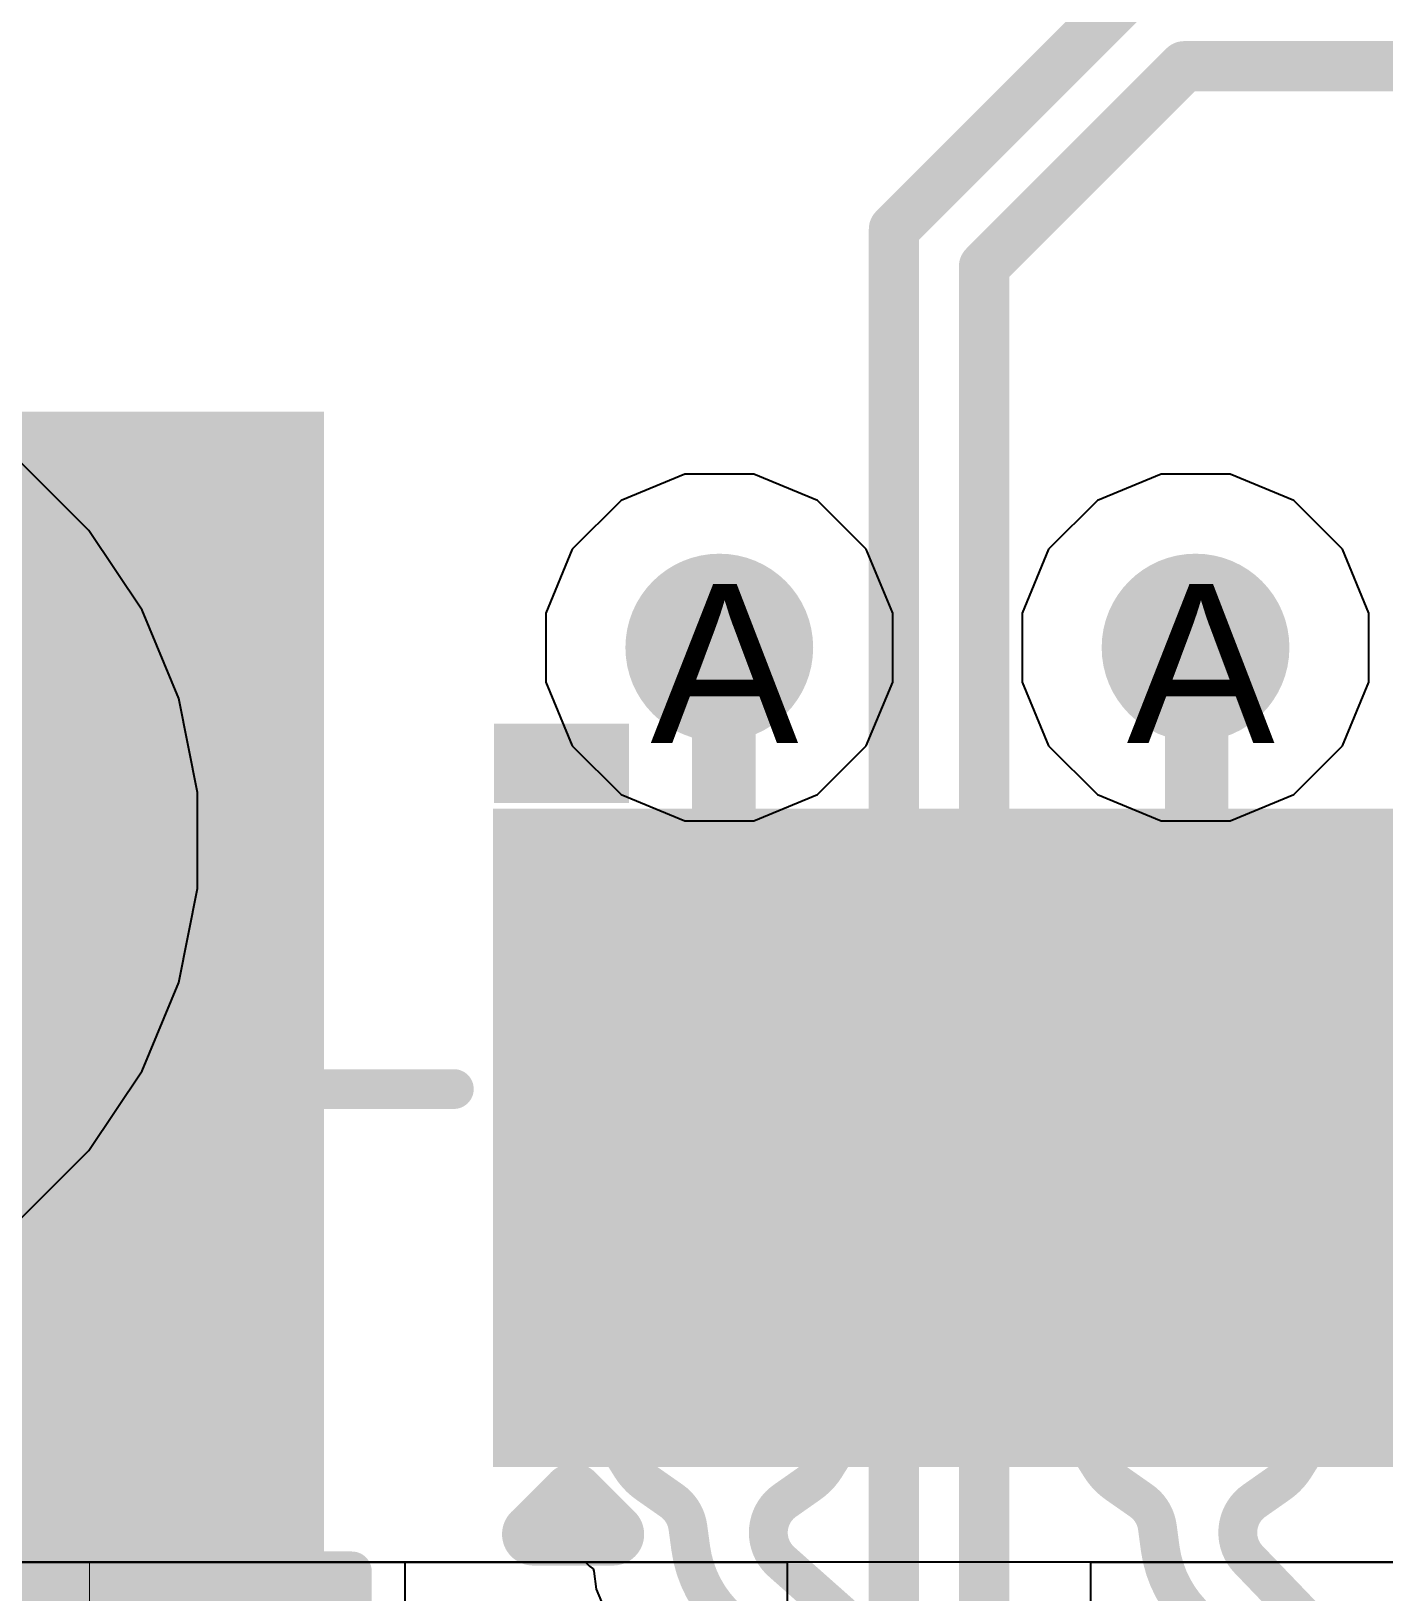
# Model space of a CAD drawing. Header units: inches. Extents: x 0 to 208, y 0 to 213.
# Drawn here: x 2.0308 to 2.201, y 3.8978 to 4.0941 of the extents above; entities that cross this region are included whole.
import ezdxf

# ---------------------------------------------------------------- set-up
doc = ezdxf.new("R2010")
doc.units = ezdxf.units.IN
doc.header["$MEASUREMENT"] = 0
for name, color, linetype in [('Bottom Layer', 5, 'Continuous'), ('Bottom Overlay', 54, 'Continuous'), ('Bottom Paste', 16, 'Continuous'), ('Bottom Solder', 6, 'Continuous'), ('Drill Drawing', 1, 'Continuous'), ('L2_GND1', 16, 'Continuous'), ('L3_SIG1', 76, 'Continuous'), ('L4_PWR', 90, 'Continuous'), ('L5_GND2', 156, 'Continuous'), ('L6_SIG2', 130, 'Continuous'), ('L7_GND3', 216, 'Continuous'), ('Multi-Layer', 9, 'Continuous'), ('Top Layer', 1, 'Continuous'), ('Top Overlay', 2, 'Continuous'), ('Top Paste', 8, 'Continuous'), ('Top Solder', 216, 'Continuous'), ('Via Holes', 16, 'Continuous')]:
    doc.layers.add(name, color=color, linetype=linetype)
doc.styles.add('Arial', font='', dxfattribs={"height": 0.2})
doc.styles.get('Arial').set_extended_font_data('Arial')

# ---------------------------------------------------------------- blocks, each defined once
blk = doc.blocks.new('10029449_111RLF_7')
at = {"layer": 'Bottom Layer'}
h = blk.add_hatch(color=5, dxfattribs=at)
edge = h.paths.add_edge_path()
edge.add_arc((0.28543, 0.07874), 0.05118, 0, 360)
at = {"layer": 'Bottom Solder'}
h = blk.add_hatch(color=6, dxfattribs=at)
edge = h.paths.add_edge_path()
edge.add_arc((0.28543, 0.07874), 0.05518, 0, 360)
at = {"layer": 'L2_GND1'}
h = blk.add_hatch(color=16, dxfattribs=at)
edge = h.paths.add_edge_path()
edge.add_arc((0.28543, 0.07874), 0.05118, 0, 360)
at = {"layer": 'L3_SIG1'}
h = blk.add_hatch(color=76, dxfattribs=at)
edge = h.paths.add_edge_path()
edge.add_arc((0.28543, 0.07874), 0.05118, 0, 360)
at = {"layer": 'L4_PWR'}
h = blk.add_hatch(color=90, dxfattribs=at)
edge = h.paths.add_edge_path()
edge.add_arc((0.28543, 0.07874), 0.05118, 0, 360)
at = {"layer": 'L5_GND2'}
h = blk.add_hatch(color=156, dxfattribs=at)
edge = h.paths.add_edge_path()
edge.add_arc((0.28543, 0.07874), 0.05118, 0, 360)
at = {"layer": 'L6_SIG2'}
h = blk.add_hatch(color=130, dxfattribs=at)
edge = h.paths.add_edge_path()
edge.add_arc((0.28543, 0.07874), 0.05118, 0, 360)
at = {"layer": 'L7_GND3'}
h = blk.add_hatch(color=216, dxfattribs=at)
edge = h.paths.add_edge_path()
edge.add_arc((0.28543, 0.07874), 0.05118, 0, 360)
at = {"layer": 'Multi-Layer'}
h = blk.add_hatch(color=9, dxfattribs=at)
edge = h.paths.add_edge_path()
edge.add_arc((0.28543, 0.07874), 0.05118, 0, 360)
at = {"layer": 'Top Layer'}
for points in [[(0.07283, 0.15354), (0.08465, 0.15354), (0.08465, 0.07874), (0.07283, 0.07874)], [(0.09252, 0.15354), (0.10433, 0.15354), (0.10433, 0.07874), (0.09252, 0.07874)], [(0.1122, 0.15354), (0.12402, 0.15354), (0.12402, 0.07874), (0.1122, 0.07874)], [(0.13189, 0.15354), (0.1437, 0.15354), (0.1437, 0.07874), (0.13189, 0.07874)], [(0.15157, 0.15354), (0.16339, 0.15354), (0.16339, 0.07874), (0.15157, 0.07874)], [(0.17126, 0.15354), (0.18307, 0.15354), (0.18307, 0.07874), (0.17126, 0.07874)]]:
    blk.add_hatch(color=1, dxfattribs=at).paths.add_polyline_path(points)
h = blk.add_hatch(color=1, dxfattribs=at)
edge = h.paths.add_edge_path()
edge.add_arc((0.28543, 0.07874), 0.05118, 0, 360)
at = {"layer": 'Top Overlay'}
blk.add_hatch(color=2, dxfattribs=at).paths.add_polyline_path([(0.16997, 0.06404), (0.18697, 0.06404), (0.18697, 0.07404), (0.16997, 0.07404)])
at = {"layer": 'Top Paste'}
for points in [[(0.07283, 0.15354), (0.08465, 0.15354), (0.08465, 0.07874), (0.07283, 0.07874)], [(0.09252, 0.15354), (0.10433, 0.15354), (0.10433, 0.07874), (0.09252, 0.07874)], [(0.1122, 0.15354), (0.12402, 0.15354), (0.12402, 0.07874), (0.1122, 0.07874)], [(0.13189, 0.15354), (0.1437, 0.15354), (0.1437, 0.07874), (0.13189, 0.07874)], [(0.15157, 0.15354), (0.16339, 0.15354), (0.16339, 0.07874), (0.15157, 0.07874)], [(0.17126, 0.15354), (0.18307, 0.15354), (0.18307, 0.07874), (0.17126, 0.07874)]]:
    blk.add_hatch(color=8, dxfattribs=at).paths.add_polyline_path(points)
at = {"layer": 'Top Solder'}
for points in [[(0.06883, 0.15754), (0.08865, 0.15754), (0.08865, 0.07474), (0.06883, 0.07474)], [(0.08852, 0.15754), (0.10833, 0.15754), (0.10833, 0.07474), (0.08852, 0.07474)], [(0.1082, 0.15754), (0.12802, 0.15754), (0.12802, 0.07474), (0.1082, 0.07474)], [(0.12789, 0.15754), (0.1477, 0.15754), (0.1477, 0.07474), (0.12789, 0.07474)], [(0.14757, 0.15754), (0.16739, 0.15754), (0.16739, 0.07474), (0.14757, 0.07474)], [(0.16726, 0.15754), (0.18707, 0.15754), (0.18707, 0.07474), (0.16726, 0.07474)]]:
    blk.add_hatch(color=216, dxfattribs=at).paths.add_polyline_path(points)
h = blk.add_hatch(color=216, dxfattribs=at)
edge = h.paths.add_edge_path()
edge.add_arc((0.28543, 0.07874), 0.05518, 0, 360)
at = {"layer": 'Top Overlay'}
for points in [[(0.182, 0.166, 0.00787, 0.00787, 0), (0.172, 0.166, 0.00787, 0.00787, 0)], [(0.177, 0.161, 0.00787, 0.00787, 0), (0.172, 0.166, 0.00787, 0.00787, 0)], [(0.182, 0.166, 0.00787, 0.00787, 0), (0.177, 0.161, 0.00787, 0.00787, 0)], [(0.233, 0.11, 0.005, 0.005, 0), (0.192, 0.11, 0.005, 0.005, 0)]]:
    blk.add_lwpolyline(points, format="xyseb", dxfattribs=at)
for points in [[(0.17003, 0.166, 0.00394, 0.00394, 1), (0.17397, 0.166, 0.00394, 0.00394, 1)], [(0.17003, 0.166, 0.00394, 0.00394, 1), (0.17397, 0.166, 0.00394, 0.00394, 1)], [(0.18003, 0.166, 0.00394, 0.00394, 1), (0.18397, 0.166, 0.00394, 0.00394, 1)], [(0.18003, 0.166, 0.00394, 0.00394, 1), (0.18397, 0.166, 0.00394, 0.00394, 1)], [(0.17503, 0.161, 0.00394, 0.00394, 1), (0.17897, 0.161, 0.00394, 0.00394, 1)], [(0.17503, 0.161, 0.00394, 0.00394, 1), (0.17897, 0.161, 0.00394, 0.00394, 1)], [(0.19075, 0.11, 0.0025, 0.0025, 1), (0.19325, 0.11, 0.0025, 0.0025, 1)], [(0.23175, 0.11, 0.0025, 0.0025, 1), (0.23425, 0.11, 0.0025, 0.0025, 1)]]:
    blk.add_lwpolyline(points, format="xyseb", close=True, dxfattribs=at)
blk = doc.blocks.new('RES_0402_B_496')
at = {"layer": 'Bottom Layer'}
for points in [[(-0.0095, 0.0125), (-0.0095, -0.0125), (-0.0275, -0.0125), (-0.0275, 0.0125)], [(0.0275, 0.0125), (0.0275, -0.0125), (0.0095, -0.0125), (0.0095, 0.0125)]]:
    blk.add_hatch(color=5, dxfattribs=at).paths.add_polyline_path(points)
at = {"layer": 'Bottom Paste'}
for points in [[(-0.0095, 0.0125), (-0.0095, -0.0125), (-0.0275, -0.0125), (-0.0275, 0.0125)], [(0.0275, 0.0125), (0.0275, -0.0125), (0.0095, -0.0125), (0.0095, 0.0125)]]:
    blk.add_hatch(color=16, dxfattribs=at).paths.add_polyline_path(points)
at = {"layer": 'Bottom Solder'}
for points in [[(-0.00733, 0.01466), (-0.00733, -0.01467), (-0.02966, -0.01467), (-0.02966, 0.01466)], [(0.02967, 0.01466), (0.02967, -0.01467), (0.00734, -0.01467), (0.00734, 0.01466)]]:
    blk.add_hatch(color=6, dxfattribs=at).paths.add_polyline_path(points)
at = {"layer": 'Bottom Overlay'}
for points in [[(-0.031, 0.016, 0.005, 0.005, 0), (-0.031, -0.016, 0.005, 0.005, 0)], [(-0.031, 0.016, 0.005, 0.005, 0), (0.031, 0.016, 0.005, 0.005, 0)], [(0.031, 0.016, 0.005, 0.005, 0), (0.031, -0.016, 0.005, 0.005, 0)], [(-0.032, 0.017, 0.000127, 0.000127, 0), (0.032, 0.017, 0.000127, 0.000127, 0)], [(-0.031, -0.016, 0.005, 0.005, 0), (0.031, -0.016, 0.005, 0.005, 0)]]:
    blk.add_lwpolyline(points, format="xyseb", dxfattribs=at)
for points in [[(-0.03225, 0.016, 0.0025, 0.0025, 1), (-0.02975, 0.016, 0.0025, 0.0025, 1)], [(-0.03225, 0.016, 0.0025, 0.0025, 1), (-0.02975, 0.016, 0.0025, 0.0025, 1)], [(0.02975, 0.016, 0.0025, 0.0025, 1), (0.03225, 0.016, 0.0025, 0.0025, 1)], [(0.02975, 0.016, 0.0025, 0.0025, 1), (0.03225, 0.016, 0.0025, 0.0025, 1)], [(-0.03203, 0.017, 0.0000635, 0.0000635, 1), (-0.03197, 0.017, 0.0000635, 0.0000635, 1)], [(0.03197, 0.017, 0.0000635, 0.0000635, 1), (0.03203, 0.017, 0.0000635, 0.0000635, 1)], [(-0.03225, -0.016, 0.0025, 0.0025, 1), (-0.02975, -0.016, 0.0025, 0.0025, 1)], [(-0.03225, -0.016, 0.0025, 0.0025, 1), (-0.02975, -0.016, 0.0025, 0.0025, 1)], [(0.02975, -0.016, 0.0025, 0.0025, 1), (0.03225, -0.016, 0.0025, 0.0025, 1)], [(0.02975, -0.016, 0.0025, 0.0025, 1), (0.03225, -0.016, 0.0025, 0.0025, 1)]]:
    blk.add_lwpolyline(points, format="xyseb", close=True, dxfattribs=at)

msp = doc.modelspace()

# ---------------------------------------------------------------- hatches: boundary and pattern name
at = {"layer": 'Bottom Layer'}
msp.add_hatch(color=5, dxfattribs=at).paths.add_polyline_path([(2.06767, 4.04622), (1.93939, 4.04622), (1.93939, 3.87884), (2.06767, 3.87884)])
h = msp.add_hatch(color=5, dxfattribs=at)
edge = h.paths.add_edge_path()
edge.add_arc((2.11739, 4.01653), 0.01181, 0, 360)
h = msp.add_hatch(color=5, dxfattribs=at)
edge = h.paths.add_edge_path()
edge.add_arc((2.1773, 4.01653), 0.01181, 0, 360)
at = {"layer": 'L2_GND1'}
h = msp.add_hatch(color=16, dxfattribs=at)
edge = h.paths.add_edge_path()
edge.add_arc((2.11739, 4.01653), 0.01181, 0, 360)
h = msp.add_hatch(color=16, dxfattribs=at)
edge = h.paths.add_edge_path()
edge.add_arc((2.1773, 4.01653), 0.01181, 0, 360)
at = {"layer": 'L3_SIG1'}
h = msp.add_hatch(color=76, dxfattribs=at)
edge = h.paths.add_edge_path()
edge.add_arc((2.11739, 4.01653), 0.01181, 0, 360)
h = msp.add_hatch(color=76, dxfattribs=at)
edge = h.paths.add_edge_path()
edge.add_arc((2.1773, 4.01653), 0.01181, 0, 360)
at = {"layer": 'L4_PWR'}
h = msp.add_hatch(color=90, dxfattribs=at)
edge = h.paths.add_edge_path()
edge.add_arc((2.11739, 4.01653), 0.01181, 0, 360)
h = msp.add_hatch(color=90, dxfattribs=at)
edge = h.paths.add_edge_path()
edge.add_arc((2.1773, 4.01653), 0.01181, 0, 360)
at = {"layer": 'L5_GND2'}
h = msp.add_hatch(color=156, dxfattribs=at)
edge = h.paths.add_edge_path()
edge.add_arc((2.11739, 4.01653), 0.01181, 0, 360)
h = msp.add_hatch(color=156, dxfattribs=at)
edge = h.paths.add_edge_path()
edge.add_arc((2.1773, 4.01653), 0.01181, 0, 360)
at = {"layer": 'L6_SIG2'}
h = msp.add_hatch(color=130, dxfattribs=at)
edge = h.paths.add_edge_path()
edge.add_arc((2.11739, 4.01653), 0.01181, 0, 360)
h = msp.add_hatch(color=130, dxfattribs=at)
edge = h.paths.add_edge_path()
edge.add_arc((2.1773, 4.01653), 0.01181, 0, 360)
at = {"layer": 'L7_GND3'}
h = msp.add_hatch(color=216, dxfattribs=at)
edge = h.paths.add_edge_path()
edge.add_arc((2.11739, 4.01653), 0.01181, 0, 360)
h = msp.add_hatch(color=216, dxfattribs=at)
edge = h.paths.add_edge_path()
edge.add_arc((2.1773, 4.01653), 0.01181, 0, 360)
at = {"layer": 'Top Layer'}
h = msp.add_hatch(color=1, dxfattribs=at)
edge = h.paths.add_edge_path()
edge.add_arc((2.11739, 4.01653), 0.01181, 0, 360)
h = msp.add_hatch(color=1, dxfattribs=at)
edge = h.paths.add_edge_path()
edge.add_arc((2.1773, 4.01653), 0.01181, 0, 360)
at = {"layer": 'Via Holes'}
h = msp.add_hatch(color=7, dxfattribs=at)
edge = h.paths.add_edge_path()
edge.add_arc((2.11739, 4.01653), 0.00591, 0, 360)
h = msp.add_hatch(color=7, dxfattribs=at)
edge = h.paths.add_edge_path()
edge.add_arc((2.1773, 4.01653), 0.00591, 0, 360)

# ---------------------------------------------------------------- linework, layer by layer
at = {"layer": 'Bottom Layer'}
for p, q in [((2.65435, 3.90147), (1.909, 3.90147)), ((2.07787, 3.87884), (2.07787, 3.90147)), ((2.07787, 3.90147), (2.12594, 3.90147)), ((2.12594, 3.90147), (2.12594, 3.61492)), ((2.16412, 3.60467), (2.16412, 3.90147)), ((2.16412, 3.90147), (2.24639, 3.90147))]:
    msp.add_line(p, q, dxfattribs=at)
for points in [[(2.13936, 4.06916, 0.00633, 0.00633, 0), (2.17118, 4.10098, 0.00633, 0.00633, 0)], [(2.15069, 4.06446, 0.00633, 0.00633, 0), (2.17588, 4.08965, 0.00633, 0.00633, 0)], [(2.17588, 4.08965, 0.00633, 0.00633, 0), (2.26565, 4.08965, 0.00633, 0.00633, 0)], [(2.13936, 4.05539, 0.00633, 0.00633, 0), (2.13936, 4.06916, 0.00633, 0.00633, 0)], [(2.15069, 3.60467, 0.00633, 0.00633, 0), (2.15069, 4.06446, 0.00633, 0.00633, 0)], [(2.13936, 3.60936, 0.00633, 0.00633, 0), (2.13936, 4.05539, 0.00633, 0.00633, 0)]]:
    msp.add_lwpolyline(points, format="xyseb", dxfattribs=at)
for points in [[(2.17429, 4.08965, 0.00316, 0.00316, 1), (2.17746, 4.08965, 0.00316, 0.00316, 1)], [(2.17429, 4.08965, 0.00316, 0.00316, 1), (2.17746, 4.08965, 0.00316, 0.00316, 1)], [(2.13778, 4.06916, 0.00316, 0.00316, 1), (2.14095, 4.06916, 0.00316, 0.00316, 1)], [(2.13778, 4.06916, 0.00316, 0.00316, 1), (2.14095, 4.06916, 0.00316, 0.00316, 1)], [(2.14911, 4.06446, 0.00316, 0.00316, 1), (2.15228, 4.06446, 0.00316, 0.00316, 1)], [(2.14911, 4.06446, 0.00316, 0.00316, 1), (2.15228, 4.06446, 0.00316, 0.00316, 1)], [(2.13778, 4.05539, 0.00316, 0.00316, 1), (2.14095, 4.05539, 0.00316, 0.00316, 1)], [(2.13778, 4.05539, 0.00316, 0.00316, 1), (2.14095, 4.05539, 0.00316, 0.00316, 1)]]:
    msp.add_lwpolyline(points, format="xyseb", close=True, dxfattribs=at)
at = {"layer": 'L2_GND1'}
for p, q in [((2.11305, 4.03834), (2.10503, 4.03502)), ((2.12173, 4.03834), (2.11305, 4.03834)), ((2.12974, 4.03502), (2.12173, 4.03834)), ((2.17296, 4.03834), (2.16495, 4.03502)), ((2.18164, 4.03834), (2.17296, 4.03834)), ((2.18966, 4.03502), (2.18164, 4.03834)), ((2.10503, 4.03502), (2.0989, 4.02889)), ((2.13588, 4.02889), (2.12974, 4.03502)), ((2.16495, 4.03502), (2.15881, 4.02889)), ((2.19579, 4.02889), (2.18966, 4.03502)), ((2.0989, 4.02889), (2.09558, 4.02087)), ((2.1392, 4.02087), (2.13588, 4.02889)), ((2.15881, 4.02889), (2.15549, 4.02087)), ((2.19911, 4.02087), (2.19579, 4.02889)), ((2.09558, 4.02087), (2.09558, 4.01219)), ((2.1392, 4.01219), (2.1392, 4.02087)), ((2.15549, 4.02087), (2.15549, 4.01219)), ((2.19911, 4.01219), (2.19911, 4.02087)), ((2.09558, 4.01219), (2.0989, 4.00418)), ((2.13588, 4.00418), (2.1392, 4.01219)), ((2.15549, 4.01219), (2.15881, 4.00418)), ((2.19579, 4.00418), (2.19911, 4.01219)), ((2.0989, 4.00418), (2.10503, 3.99804)), ((2.12974, 3.99804), (2.13588, 4.00418)), ((2.15881, 4.00418), (2.16495, 3.99804)), ((2.18966, 3.99804), (2.19579, 4.00418)), ((2.10503, 3.99804), (2.11305, 3.99472)), ((2.12173, 3.99472), (2.12974, 3.99804)), ((2.16495, 3.99804), (2.17296, 3.99472)), ((2.18164, 3.99472), (2.18966, 3.99804)), ((2.11305, 3.99472), (2.12173, 3.99472)), ((2.17296, 3.99472), (2.18164, 3.99472))]:
    msp.add_line(p, q, dxfattribs=at)
at = {"layer": 'L3_SIG1'}
for p, q in [((2.03809, 4.03126), (2.02957, 4.03978)), ((2.04479, 4.02124), (2.03809, 4.03126)), ((2.0494, 4.01011), (2.04479, 4.02124)), ((2.05175, 3.99829), (2.0494, 4.01011)), ((2.05175, 3.98623), (2.05175, 3.99829)), ((2.0494, 3.97441), (2.05175, 3.98623)), ((2.04479, 3.96328), (2.0494, 3.97441)), ((2.03809, 3.95326), (2.04479, 3.96328)), ((2.02957, 3.94474), (2.03809, 3.95326))]:
    msp.add_line(p, q, dxfattribs=at)
at = {"layer": 'L4_PWR'}
for p, q in [((2.03809, 4.03126), (2.02957, 4.03978)), ((2.11305, 4.03834), (2.10503, 4.03502)), ((2.12173, 4.03834), (2.11305, 4.03834)), ((2.12974, 4.03502), (2.12173, 4.03834)), ((2.17296, 4.03834), (2.16495, 4.03502)), ((2.18164, 4.03834), (2.17296, 4.03834)), ((2.18966, 4.03502), (2.18164, 4.03834)), ((2.10503, 4.03502), (2.0989, 4.02889)), ((2.13588, 4.02889), (2.12974, 4.03502)), ((2.16495, 4.03502), (2.15881, 4.02889)), ((2.19579, 4.02889), (2.18966, 4.03502)), ((2.04479, 4.02124), (2.03809, 4.03126)), ((2.0989, 4.02889), (2.09558, 4.02087)), ((2.1392, 4.02087), (2.13588, 4.02889)), ((2.15881, 4.02889), (2.15549, 4.02087)), ((2.19911, 4.02087), (2.19579, 4.02889)), ((2.0494, 4.01011), (2.04479, 4.02124)), ((2.09558, 4.02087), (2.09558, 4.01219)), ((2.1392, 4.01219), (2.1392, 4.02087)), ((2.15549, 4.02087), (2.15549, 4.01219)), ((2.19911, 4.01219), (2.19911, 4.02087)), ((2.09558, 4.01219), (2.0989, 4.00418)), ((2.13588, 4.00418), (2.1392, 4.01219)), ((2.15549, 4.01219), (2.15881, 4.00418)), ((2.19579, 4.00418), (2.19911, 4.01219)), ((2.05175, 3.99829), (2.0494, 4.01011)), ((2.0989, 4.00418), (2.10503, 3.99804)), ((2.12974, 3.99804), (2.13588, 4.00418)), ((2.15881, 4.00418), (2.16495, 3.99804)), ((2.18966, 3.99804), (2.19579, 4.00418)), ((2.05175, 3.98623), (2.05175, 3.99829)), ((2.10503, 3.99804), (2.11305, 3.99472)), ((2.12173, 3.99472), (2.12974, 3.99804)), ((2.16495, 3.99804), (2.17296, 3.99472)), ((2.18164, 3.99472), (2.18966, 3.99804)), ((2.11305, 3.99472), (2.12173, 3.99472)), ((2.17296, 3.99472), (2.18164, 3.99472)), ((2.0494, 3.97441), (2.05175, 3.98623)), ((2.04479, 3.96328), (2.0494, 3.97441)), ((2.03809, 3.95326), (2.04479, 3.96328)), ((2.02957, 3.94474), (2.03809, 3.95326))]:
    msp.add_line(p, q, dxfattribs=at)
at = {"layer": 'L5_GND2'}
for p, q in [((2.03809, 4.03126), (2.02957, 4.03978)), ((2.04479, 4.02124), (2.03809, 4.03126)), ((2.0494, 4.01011), (2.04479, 4.02124)), ((2.05175, 3.99829), (2.0494, 4.01011)), ((2.05175, 3.98623), (2.05175, 3.99829)), ((2.0494, 3.97441), (2.05175, 3.98623)), ((2.04479, 3.96328), (2.0494, 3.97441)), ((2.03809, 3.95326), (2.04479, 3.96328)), ((2.02957, 3.94474), (2.03809, 3.95326))]:
    msp.add_line(p, q, dxfattribs=at)
at = {"layer": 'L6_SIG2'}
for p, q in [((2.03809, 4.03126), (2.02957, 4.03978)), ((2.04479, 4.02124), (2.03809, 4.03126)), ((2.0494, 4.01011), (2.04479, 4.02124)), ((2.05175, 3.99829), (2.0494, 4.01011)), ((2.05175, 3.98623), (2.05175, 3.99829)), ((2.0494, 3.97441), (2.05175, 3.98623)), ((2.04479, 3.96328), (2.0494, 3.97441)), ((2.03809, 3.95326), (2.04479, 3.96328)), ((2.02957, 3.94474), (2.03809, 3.95326))]:
    msp.add_line(p, q, dxfattribs=at)
at = {"layer": 'L7_GND3'}
for p, q in [((2.03809, 4.03126), (2.02957, 4.03978)), ((2.04479, 4.02124), (2.03809, 4.03126)), ((2.0494, 4.01011), (2.04479, 4.02124)), ((2.05175, 3.99829), (2.0494, 4.01011)), ((2.05175, 3.98623), (2.05175, 3.99829)), ((2.0494, 3.97441), (2.05175, 3.98623)), ((2.04479, 3.96328), (2.0494, 3.97441)), ((2.03809, 3.95326), (2.04479, 3.96328)), ((2.02957, 3.94474), (2.03809, 3.95326))]:
    msp.add_line(p, q, dxfattribs=at)
at = {"layer": 'Top Layer'}
for p, q in [((2.65435, 3.90147), (1.909, 3.90147)), ((1.909, 3.90147), (2.10058, 3.90147)), ((2.10058, 3.90147), (2.10106, 3.90097)), ((2.10106, 3.90097), (2.10153, 3.90064)), ((2.10153, 3.90064), (2.10162, 3.90036)), ((2.10162, 3.90036), (2.10192, 3.89811)), ((2.10192, 3.89811), (2.10466, 3.89148))]:
    msp.add_line(p, q, dxfattribs=at)
for points in [[(2.11739, 4.01653, 0.008, 0.008, 0), (2.11795, 4.01596, 0.008, 0.008, 0)], [(2.17744, 3.95499, 0.008, 0.008, 0), (2.17744, 4.01639, 0.008, 0.008, 0)], [(2.11795, 3.95542, 0.008, 0.008, 0), (2.11795, 4.01596, 0.008, 0.008, 0)], [(2.11795, 3.95542, 0.008, 0.008, 0), (2.11838, 3.95499, 0.008, 0.008, 0)], [(2.09883, 3.95486, 0.00489, 0.00489, 0), (2.10229, 3.9199, 0.00489, 0.00489, 0)], [(2.13474, 3.9199, 0.00489, 0.00489, 0), (2.1382, 3.95486, 0.00489, 0.00489, 0)], [(2.15789, 3.95486, 0.00489, 0.00489, 0), (2.16135, 3.9199, 0.00489, 0.00489, 0)], [(2.1938, 3.9199, 0.00489, 0.00489, 0), (2.19726, 3.95486, 0.00489, 0.00489, 0)], [(2.10229, 3.9199, 0.00489, 0.00489, 0), (2.10631, 3.9135, 0.00489, 0.00489, 0)], [(2.13073, 3.9135, 0.00489, 0.00489, 0), (2.13474, 3.9199, 0.00489, 0.00489, 0)], [(2.16135, 3.9199, 0.00489, 0.00489, 0), (2.16537, 3.91349, 0.00489, 0.00489, 0)], [(2.18979, 3.9135, 0.00489, 0.00489, 0), (2.1938, 3.9199, 0.00489, 0.00489, 0)], [(2.10834, 3.91136, 0.00489, 0.00489, -0.100238), (2.10631, 3.9135, 0.00489, 0.00489, 0)], [(2.13073, 3.9135, 0.00489, 0.00489, -0.100344), (2.1287, 3.91136, 0.00489, 0.00489, 0)], [(2.16737, 3.91138, 0.00489, 0.00489, -0.098518), (2.16537, 3.91349, 0.00489, 0.00489, 0)], [(2.18979, 3.9135, 0.00489, 0.00489, -0.100265), (2.18775, 3.91136, 0.00489, 0.00489, 0)], [(2.10834, 3.91136, 0.00489, 0.00489, 0), (2.1114, 3.90922, 0.00489, 0.00489, 0)], [(2.12565, 3.90922, 0.00489, 0.00489, 0), (2.1287, 3.91136, 0.00489, 0.00489, 0)], [(2.16737, 3.91138, 0.00489, 0.00489, 0), (2.17046, 3.90922, 0.00489, 0.00489, 0)], [(2.1847, 3.90922, 0.00489, 0.00489, 0), (2.18775, 3.91136, 0.00489, 0.00489, 0)], [(2.1114, 3.90922, 0.00489, 0.00489, -0.209176), (2.11344, 3.90587, 0.00489, 0.00489, 0)], [(2.12524, 3.90152, 0.00489, 0.00489, -0.488597), (2.12565, 3.90922, 0.00489, 0.00489, 0)], [(2.17046, 3.90922, 0.00489, 0.00489, -0.209233), (2.1725, 3.90587, 0.00489, 0.00489, 0)], [(2.18397, 3.90183, 0.00489, 0.00489, -0.460658), (2.1847, 3.90922, 0.00489, 0.00489, 0)], [(2.11344, 3.90587, 0.00489, 0.00489, 0), (2.1138, 3.90323, 0.00489, 0.00489, 0)], [(2.1725, 3.90587, 0.00489, 0.00489, 0), (2.17285, 3.90323, 0.00489, 0.00489, 0)], [(2.11863, 3.89416, 0.00489, 0.00489, -0.179455), (2.1138, 3.90323, 0.00489, 0.00489, 0)], [(2.17684, 3.89497, 0.00489, 0.00489, -0.158983), (2.17285, 3.90323, 0.00489, 0.00489, 0)], [(2.12524, 3.90152, 0.00489, 0.00489, 0), (2.12536, 3.90141, 0.00489, 0.00489, 0)], [(2.12536, 3.90141, 0.00489, 0.00489, 0), (2.17411, 3.85816, 0.00489, 0.00489, 0)], [(2.18397, 3.90183, 0.00489, 0.00489, 0), (2.22637, 3.8577, 0.00489, 0.00489, 0)]]:
    msp.add_lwpolyline(points, format="xyseb", dxfattribs=at)
for points in [[(2.11539, 4.01653, 0.004, 0.004, 1), (2.11939, 4.01653, 0.004, 0.004, 1)], [(2.17544, 4.01639, 0.004, 0.004, 1), (2.17944, 4.01639, 0.004, 0.004, 1)], [(2.11595, 4.01596, 0.004, 0.004, 1), (2.11995, 4.01596, 0.004, 0.004, 1)], [(2.11595, 4.01596, 0.004, 0.004, 1), (2.11995, 4.01596, 0.004, 0.004, 1)], [(2.11595, 3.95542, 0.004, 0.004, 1), (2.11995, 3.95542, 0.004, 0.004, 1)], [(2.11595, 3.95542, 0.004, 0.004, 1), (2.11995, 3.95542, 0.004, 0.004, 1)], [(2.11638, 3.95499, 0.004, 0.004, 1), (2.12038, 3.95499, 0.004, 0.004, 1)], [(2.17544, 3.95499, 0.004, 0.004, 1), (2.17944, 3.95499, 0.004, 0.004, 1)], [(2.09761, 3.95486, 0.00244, 0.00244, 1), (2.10006, 3.95486, 0.00244, 0.00244, 1)], [(2.13698, 3.95486, 0.00244, 0.00244, 1), (2.13943, 3.95486, 0.00244, 0.00244, 1)], [(2.15667, 3.95486, 0.00244, 0.00244, 1), (2.15911, 3.95486, 0.00244, 0.00244, 1)], [(2.19604, 3.95486, 0.00244, 0.00244, 1), (2.19848, 3.95486, 0.00244, 0.00244, 1)], [(2.10107, 3.9199, 0.00244, 0.00244, 1), (2.10352, 3.9199, 0.00244, 0.00244, 1)], [(2.10107, 3.9199, 0.00244, 0.00244, 1), (2.10352, 3.9199, 0.00244, 0.00244, 1)], [(2.13352, 3.9199, 0.00244, 0.00244, 1), (2.13597, 3.9199, 0.00244, 0.00244, 1)], [(2.13352, 3.9199, 0.00244, 0.00244, 1), (2.13597, 3.9199, 0.00244, 0.00244, 1)], [(2.16013, 3.9199, 0.00244, 0.00244, 1), (2.16257, 3.9199, 0.00244, 0.00244, 1)], [(2.16013, 3.9199, 0.00244, 0.00244, 1), (2.16257, 3.9199, 0.00244, 0.00244, 1)], [(2.19258, 3.9199, 0.00244, 0.00244, 1), (2.19502, 3.9199, 0.00244, 0.00244, 1)], [(2.19258, 3.9199, 0.00244, 0.00244, 1), (2.19502, 3.9199, 0.00244, 0.00244, 1)], [(2.10508, 3.9135, 0.00244, 0.00244, 1), (2.10753, 3.9135, 0.00244, 0.00244, 1)], [(2.10508, 3.9135, 0.00244, 0.00244, 1), (2.10753, 3.9135, 0.00244, 0.00244, 1)], [(2.12951, 3.9135, 0.00244, 0.00244, 1), (2.13196, 3.9135, 0.00244, 0.00244, 1)], [(2.12951, 3.9135, 0.00244, 0.00244, 1), (2.13196, 3.9135, 0.00244, 0.00244, 1)], [(2.16415, 3.91349, 0.00244, 0.00244, 1), (2.16659, 3.91349, 0.00244, 0.00244, 1)], [(2.16415, 3.91349, 0.00244, 0.00244, 1), (2.16659, 3.91349, 0.00244, 0.00244, 1)], [(2.18856, 3.9135, 0.00244, 0.00244, 1), (2.19101, 3.9135, 0.00244, 0.00244, 1)], [(2.18856, 3.9135, 0.00244, 0.00244, 1), (2.19101, 3.9135, 0.00244, 0.00244, 1)], [(2.10712, 3.91136, 0.00244, 0.00244, 1), (2.10956, 3.91136, 0.00244, 0.00244, 1)], [(2.10712, 3.91136, 0.00244, 0.00244, 1), (2.10956, 3.91136, 0.00244, 0.00244, 1)], [(2.12747, 3.91136, 0.00244, 0.00244, 1), (2.12992, 3.91136, 0.00244, 0.00244, 1)], [(2.12747, 3.91136, 0.00244, 0.00244, 1), (2.12992, 3.91136, 0.00244, 0.00244, 1)], [(2.16615, 3.91138, 0.00244, 0.00244, 1), (2.16859, 3.91138, 0.00244, 0.00244, 1)], [(2.16615, 3.91138, 0.00244, 0.00244, 1), (2.16859, 3.91138, 0.00244, 0.00244, 1)], [(2.18653, 3.91136, 0.00244, 0.00244, 1), (2.18897, 3.91136, 0.00244, 0.00244, 1)], [(2.18653, 3.91136, 0.00244, 0.00244, 1), (2.18897, 3.91136, 0.00244, 0.00244, 1)], [(2.11018, 3.90922, 0.00244, 0.00244, 1), (2.11262, 3.90922, 0.00244, 0.00244, 1)], [(2.11018, 3.90922, 0.00244, 0.00244, 1), (2.11262, 3.90922, 0.00244, 0.00244, 1)], [(2.12443, 3.90922, 0.00244, 0.00244, 1), (2.12687, 3.90922, 0.00244, 0.00244, 1)], [(2.12443, 3.90922, 0.00244, 0.00244, 1), (2.12687, 3.90922, 0.00244, 0.00244, 1)], [(2.16923, 3.90922, 0.00244, 0.00244, 1), (2.17168, 3.90922, 0.00244, 0.00244, 1)], [(2.16923, 3.90922, 0.00244, 0.00244, 1), (2.17168, 3.90922, 0.00244, 0.00244, 1)], [(2.18348, 3.90922, 0.00244, 0.00244, 1), (2.18592, 3.90922, 0.00244, 0.00244, 1)], [(2.18348, 3.90922, 0.00244, 0.00244, 1), (2.18592, 3.90922, 0.00244, 0.00244, 1)], [(2.11222, 3.90587, 0.00244, 0.00244, 1), (2.11466, 3.90587, 0.00244, 0.00244, 1)], [(2.11222, 3.90587, 0.00244, 0.00244, 1), (2.11466, 3.90587, 0.00244, 0.00244, 1)], [(2.17127, 3.90587, 0.00244, 0.00244, 1), (2.17372, 3.90587, 0.00244, 0.00244, 1)], [(2.17127, 3.90587, 0.00244, 0.00244, 1), (2.17372, 3.90587, 0.00244, 0.00244, 1)], [(2.11258, 3.90323, 0.00244, 0.00244, 1), (2.11502, 3.90323, 0.00244, 0.00244, 1)], [(2.11258, 3.90323, 0.00244, 0.00244, 1), (2.11502, 3.90323, 0.00244, 0.00244, 1)], [(2.17163, 3.90323, 0.00244, 0.00244, 1), (2.17408, 3.90323, 0.00244, 0.00244, 1)], [(2.17163, 3.90323, 0.00244, 0.00244, 1), (2.17408, 3.90323, 0.00244, 0.00244, 1)], [(2.12401, 3.90152, 0.00244, 0.00244, 1), (2.12646, 3.90152, 0.00244, 0.00244, 1)], [(2.12401, 3.90152, 0.00244, 0.00244, 1), (2.12646, 3.90152, 0.00244, 0.00244, 1)], [(2.12414, 3.90141, 0.00244, 0.00244, 1), (2.12658, 3.90141, 0.00244, 0.00244, 1)], [(2.12414, 3.90141, 0.00244, 0.00244, 1), (2.12658, 3.90141, 0.00244, 0.00244, 1)], [(2.18275, 3.90183, 0.00244, 0.00244, 1), (2.18519, 3.90183, 0.00244, 0.00244, 1)], [(2.18275, 3.90183, 0.00244, 0.00244, 1), (2.18519, 3.90183, 0.00244, 0.00244, 1)]]:
    msp.add_lwpolyline(points, format="xyseb", close=True, dxfattribs=at)

# ---------------------------------------------------------------- block references
for name, p, rotation in [('10029449_111RLF_7', (2.276, 4.071), 180), ('RES_0402_B_496', (2.05517, 3.86933), 90)]:
    msp.add_blockref(name, p, dxfattribs=dict(rotation=rotation))

# ---------------------------------------------------------------- texts
at = {"layer": 'Drill Drawing', "style": 'Arial'}
for p in [(2.10872, 4.00453), (2.16864, 4.00453)]:
    msp.add_text('A', height=0.02, dxfattribs=at).set_placement(p)

doc.saveas('drawing.dxf')
